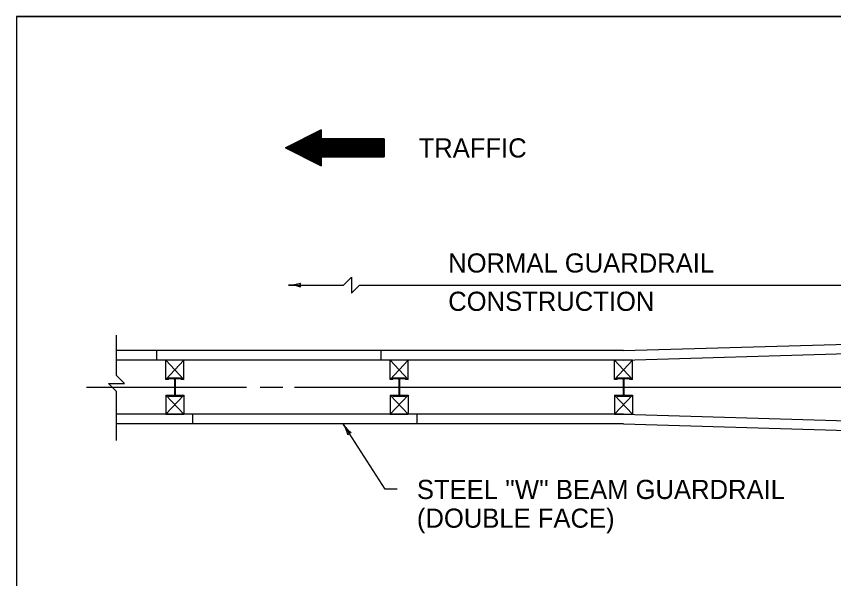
# Model space of a CAD drawing. Extents: x 1007 to 1035.5, y 1000.5 to 1021.5.
# Drawn here: x 1007 to 1015.54, y 1015.63 to 1021.5 of the extents above; entities that cross this region are included whole.
import ezdxf

# ---------------------------------------------------------------- set-up
doc = ezdxf.new("R2010")
doc.units = 0
for name, color, linetype in [('Level 1', 7, 'Continuous'), ('Level 10', 7, 'Continuous'), ('Level 11', 7, 'Continuous')]:
    doc.layers.add(name, color=color, linetype=linetype)

msp = doc.modelspace()

# ---------------------------------------------------------------- linework, layer by layer
at = {"layer": 'Level 1'}
for p, q in [((1010.7108, 1018.6933), (1015.6869, 1018.6933)), ((1013.3432, 1018.0095), (1015.6869, 1018.0777)), ((1013.3432, 1018.0095), (1008.0478, 1018.0095)), ((1008.4682, 1017.9079), (1008.4682, 1018.0095)), ((1010.8119, 1017.9079), (1010.8119, 1018.0095)), ((1013.3432, 1017.9079), (1015.6869, 1017.9782)), ((1013.3432, 1017.9079), (1008.0478, 1017.9079)), ((1008.7494, 1017.9079), (1008.5619, 1017.9079)), ((1008.5619, 1017.7087), (1008.5619, 1017.9079)), ((1008.7494, 1017.9079), (1008.5619, 1017.7087)), ((1008.7494, 1017.7087), (1008.5619, 1017.9079)), ((1008.7494, 1017.7087), (1008.7494, 1017.9079)), ((1011.0932, 1017.9079), (1010.9057, 1017.9079)), ((1010.9057, 1017.7087), (1010.9057, 1017.9079)), ((1011.0932, 1017.9079), (1010.9057, 1017.7087)), ((1011.0932, 1017.7087), (1010.9057, 1017.9079)), ((1011.0932, 1017.7087), (1011.0932, 1017.9079)), ((1013.4369, 1017.9079), (1013.2494, 1017.9079)), ((1013.2494, 1017.7087), (1013.2494, 1017.9079)), ((1013.4369, 1017.9079), (1013.2494, 1017.7087)), ((1013.4369, 1017.7087), (1013.2494, 1017.9079)), ((1013.4369, 1017.7087), (1013.4369, 1017.9079)), ((1008.7221, 1017.7204), (1008.5893, 1017.7204)), ((1008.5893, 1017.7087), (1008.5893, 1017.7204)), ((1008.5932, 1017.7204), (1008.5932, 1017.7146)), ((1008.7182, 1017.7204), (1008.7182, 1017.7146)), ((1008.7221, 1017.7087), (1008.7221, 1017.7204)), ((1011.0658, 1017.7204), (1010.9331, 1017.7204)), ((1010.9331, 1017.7087), (1010.9331, 1017.7204)), ((1010.9369, 1017.7204), (1010.9369, 1017.7146)), ((1011.0619, 1017.7204), (1011.0619, 1017.7146)), ((1011.0658, 1017.7087), (1011.0658, 1017.7204)), ((1013.4096, 1017.7204), (1013.2768, 1017.7204)), ((1013.2768, 1017.7087), (1013.2768, 1017.7204)), ((1013.2807, 1017.7204), (1013.2807, 1017.7146)), ((1013.4057, 1017.7204), (1013.4057, 1017.7146)), ((1013.4096, 1017.7087), (1013.4096, 1017.7204)), ((1008.5893, 1017.7087), (1008.5619, 1017.7087)), ((1008.6449, 1017.7146), (1008.5932, 1017.7146)), ((1008.6528, 1017.7068), (1008.6528, 1017.5466)), ((1008.6586, 1017.7068), (1008.6586, 1017.5466)), ((1008.7182, 1017.7146), (1008.6664, 1017.7146)), ((1008.7494, 1017.7087), (1008.7221, 1017.7087)), ((1010.9331, 1017.7087), (1010.9057, 1017.7087)), ((1010.9887, 1017.7146), (1010.9369, 1017.7146)), ((1010.9965, 1017.7068), (1010.9965, 1017.5466)), ((1011.0023, 1017.7068), (1011.0023, 1017.5466)), ((1011.0619, 1017.7146), (1011.0102, 1017.7146)), ((1011.0932, 1017.7087), (1011.0658, 1017.7087)), ((1013.2768, 1017.7087), (1013.2494, 1017.7087)), ((1013.3324, 1017.7146), (1013.2807, 1017.7146)), ((1013.3403, 1017.7068), (1013.3403, 1017.5466)), ((1013.3461, 1017.7068), (1013.3461, 1017.5466)), ((1013.4057, 1017.7146), (1013.3539, 1017.7146)), ((1013.4369, 1017.7087), (1013.4096, 1017.7087)), ((1007.7338, 1017.6267), (1009.4043, 1017.6267)), ((1009.5464, 1017.6267), (1009.7858, 1017.6267)), ((1009.9054, 1017.6267), (1016.0703, 1017.6267)), ((1008.5619, 1017.5447), (1008.5619, 1017.3454)), ((1008.5619, 1017.5447), (1008.5893, 1017.5447)), ((1008.5619, 1017.3454), (1008.7494, 1017.5447)), ((1008.5619, 1017.5447), (1008.7494, 1017.3454)), ((1008.5893, 1017.5447), (1008.5893, 1017.5329)), ((1008.5893, 1017.5329), (1008.722, 1017.5329)), ((1008.5932, 1017.5329), (1008.5932, 1017.5388)), ((1008.6449, 1017.5388), (1008.5932, 1017.5388)), ((1008.7182, 1017.5329), (1008.5932, 1017.5329)), ((1008.7182, 1017.5388), (1008.6664, 1017.5388)), ((1008.7182, 1017.5329), (1008.7182, 1017.5388)), ((1008.722, 1017.5447), (1008.722, 1017.5329)), ((1008.722, 1017.5447), (1008.7494, 1017.5447)), ((1008.7494, 1017.5447), (1008.7494, 1017.3454)), ((1010.9057, 1017.5447), (1010.9057, 1017.3454)), ((1010.9057, 1017.5447), (1010.933, 1017.5447)), ((1010.9057, 1017.3454), (1011.0932, 1017.5447)), ((1010.9057, 1017.5447), (1011.0932, 1017.3454)), ((1010.933, 1017.5447), (1010.933, 1017.5329)), ((1010.933, 1017.5329), (1011.0658, 1017.5329)), ((1010.9369, 1017.5329), (1010.9369, 1017.5388)), ((1010.9887, 1017.5388), (1010.9369, 1017.5388)), ((1011.0619, 1017.5329), (1010.9369, 1017.5329)), ((1011.0619, 1017.5388), (1011.0102, 1017.5388)), ((1011.0619, 1017.5329), (1011.0619, 1017.5388)), ((1011.0658, 1017.5447), (1011.0658, 1017.5329)), ((1011.0658, 1017.5447), (1011.0932, 1017.5447)), ((1011.0932, 1017.5447), (1011.0932, 1017.3454)), ((1013.2494, 1017.5447), (1013.2494, 1017.3454)), ((1013.2494, 1017.5447), (1013.2768, 1017.5447)), ((1013.2494, 1017.3454), (1013.4369, 1017.5447)), ((1013.2494, 1017.5447), (1013.4369, 1017.3454)), ((1013.2768, 1017.5447), (1013.2768, 1017.5329)), ((1013.2768, 1017.5329), (1013.4095, 1017.5329)), ((1013.2807, 1017.5329), (1013.2807, 1017.5388)), ((1013.3324, 1017.5388), (1013.2807, 1017.5388)), ((1013.4057, 1017.5329), (1013.2807, 1017.5329)), ((1013.4057, 1017.5388), (1013.3539, 1017.5388)), ((1013.4057, 1017.5329), (1013.4057, 1017.5388)), ((1013.4095, 1017.5447), (1013.4095, 1017.5329)), ((1013.4095, 1017.5447), (1013.4369, 1017.5447)), ((1013.4369, 1017.5447), (1013.4369, 1017.3454)), ((1008.0478, 1017.0712), (1008.0478, 1017.4574)), ((1013.3432, 1017.3454), (1008.0478, 1017.3454)), ((1008.5619, 1017.3454), (1008.7494, 1017.3454)), ((1008.8432, 1017.2438), (1008.8432, 1017.3454)), ((1010.9057, 1017.3454), (1011.0932, 1017.3454)), ((1011.1869, 1017.2438), (1011.1869, 1017.3454)), ((1013.2494, 1017.3454), (1013.4369, 1017.3454)), ((1013.3432, 1017.3454), (1015.6869, 1017.2752)), ((1013.3432, 1017.2438), (1008.0478, 1017.2438)), ((1010.8523, 1016.5623), (1010.4143, 1017.2438)), ((1013.3432, 1017.2438), (1015.6869, 1017.1757)), ((1010.9773, 1016.5623), (1010.8523, 1016.5623))]:
    msp.add_line(p, q, dxfattribs=at)
for points in [[(1009.8113, 1020.1267), (1010.1863, 1019.9398), (1010.1863, 1020.0336), (1010.8425, 1020.0336), (1010.8425, 1020.2212), (1010.1863, 1020.2212), (1010.1863, 1020.3149)], [(1009.8113, 1020.1267), (1010.1863, 1020.3149), (1010.1863, 1020.2212), (1010.8425, 1020.2212), (1010.8425, 1020.0336), (1010.1863, 1020.0336), (1010.1863, 1019.9398)]]:
    msp.add_lwpolyline(points, close=True, dxfattribs=at)
for points in [[(1010.1211, 1020.2822), (1010.1863, 1020.2822)], [(1010.1398, 1020.2916), (1010.1863, 1020.2916)], [(1010.1585, 1020.3009), (1010.1863, 1020.3009)], [(1010.1772, 1020.3103), (1010.1863, 1020.3103)], [(1009.953, 1020.1978), (1010.8425, 1020.1978)], [(1009.9717, 1020.2072), (1010.8425, 1020.2072)], [(1009.9903, 1020.2166), (1010.8425, 1020.2166)], [(1010.0091, 1020.2259), (1010.1863, 1020.2259)], [(1010.0278, 1020.2353), (1010.1863, 1020.2353)], [(1010.0278, 1020.2353), (1010.1863, 1020.2353)], [(1010.0464, 1020.2447), (1010.1863, 1020.2447)], [(1010.0651, 1020.2541), (1010.1863, 1020.2541)], [(1010.0838, 1020.2634), (1010.1863, 1020.2634)], [(1010.1024, 1020.2728), (1010.1863, 1020.2728)], [(1009.819, 1020.1228), (1010.8425, 1020.1228)], [(1009.8223, 1020.1322), (1010.8425, 1020.1322)], [(1009.8378, 1020.1134), (1010.8425, 1020.1134)], [(1009.8378, 1020.1134), (1010.8425, 1020.1134)], [(1009.8409, 1020.1416), (1010.8425, 1020.1416)], [(1009.8596, 1020.1509), (1010.8425, 1020.1509)], [(1009.8783, 1020.1603), (1010.8425, 1020.1603)], [(1009.8969, 1020.1697), (1010.8425, 1020.1697)], [(1009.9156, 1020.1791), (1010.8425, 1020.1791)], [(1009.9343, 1020.1884), (1010.8425, 1020.1884)], [(1009.8566, 1020.1041), (1010.8425, 1020.1041)], [(1009.8754, 1020.0947), (1010.8425, 1020.0947)], [(1009.8943, 1020.0853), (1010.8425, 1020.0853)], [(1009.9131, 1020.0759), (1010.8425, 1020.0759)], [(1009.9319, 1020.0666), (1010.8425, 1020.0666)], [(1009.9508, 1020.0572), (1010.8425, 1020.0572)], [(1009.9696, 1020.0478), (1010.8425, 1020.0478)], [(1009.9883, 1020.0384), (1010.8425, 1020.0384)], [(1009.9978, 1020.0338), (1010.8425, 1020.0338)], [(1010.0166, 1020.0243), (1010.1863, 1020.0243)], [(1010.0354, 1020.015), (1010.1863, 1020.015)], [(1010.0543, 1020.0056), (1010.1863, 1020.0056)], [(1010.0731, 1019.9963), (1010.1863, 1019.9963)], [(1010.0918, 1019.9868), (1010.1863, 1019.9868)], [(1010.1108, 1019.9775), (1010.1863, 1019.9775)], [(1010.1296, 1019.9681), (1010.1863, 1019.9681)], [(1010.1483, 1019.9588), (1010.1863, 1019.9588)], [(1010.1672, 1019.9493), (1010.1863, 1019.9493)], [(1010.186, 1019.94), (1010.1863, 1019.94)], [(1009.8433, 1018.6933), (1010.4191, 1018.6933), (1010.5024, 1018.7766), (1010.5024, 1018.6099), (1010.5858, 1018.6933), (1010.7108, 1018.6933)], [(1008.0478, 1017.4574), (1008.0478, 1017.5824), (1007.9645, 1017.6658), (1008.1312, 1017.6658), (1008.0478, 1017.7491), (1008.0478, 1018.1703)]]:
    msp.add_lwpolyline(points, dxfattribs=at)
for centre, radius, start, end in [((1009.8433, 1019.0839), 0.3906, 269.98778, 270), ((1009.8433, 1019.0839), 0.3906, 270, 288.66878), ((1009.8433, 1018.3026), 0.3906, 71.34716, 89.99389), ((1009.9919, 1018.6932), 0.0312, 138.7746, 220.89129), ((1008.6449, 1017.7068), 0.0078, 0, 90), ((1008.6664, 1017.7068), 0.0078, 90, 180), ((1010.9887, 1017.7068), 0.0078, 0, 90), ((1011.0102, 1017.7068), 0.0078, 90, 180), ((1013.3324, 1017.7068), 0.0078, 0, 90), ((1013.3539, 1017.7068), 0.0078, 90, 180), ((1008.6449, 1017.5466), 0.0078, 270, 0), ((1008.6664, 1017.5466), 0.0078, 180, 270), ((1010.9887, 1017.5466), 0.0078, 270, 0), ((1011.0102, 1017.5466), 0.0078, 180, 270), ((1013.3324, 1017.5466), 0.0078, 270, 0), ((1013.3539, 1017.5466), 0.0078, 180, 270), ((1010.743, 1017.455), 0.3906, 212.71344, 212.72567), ((1010.743, 1017.455), 0.3906, 212.72567, 231.39445), ((1010.0857, 1017.0327), 0.3906, 14.07282, 32.71956), ((1010.4946, 1017.1188), 0.0312, 81.50026, 163.61696)]:
    msp.add_arc(centre, radius, start, end, dxfattribs=at)
at = {"layer": 'Level 10'}
for q in [(1035.5, 1021.5), (1007, 1000.5)]:
    msp.add_line((1007, 1021.5), q, dxfattribs=at)
at = {"layer": 'Level 11'}
msp.add_lwpolyline([(1007, 1000.5), (1035.5, 1000.5), (1035.5, 1021.5), (1007, 1021.5)], close=True, dxfattribs=at)

# ---------------------------------------------------------------- texts
at = {"layer": 'Level 1'}
for s, p in [('TRAFFIC', (1011.2029, 1020.0257)), ('NORMAL GUARDRAIL', (1011.5118, 1018.8241)), ('CONSTRUCTION', (1011.5118, 1018.4241)), ("STEEL ''W'' BEAM GUARDRAIL", (1011.1851, 1016.4588)), ('(DOUBLE FACE)', (1011.1851, 1016.1588))]:
    msp.add_text(s, height=0.2, dxfattribs=at).set_placement(p)

doc.saveas('drawing.dxf')
